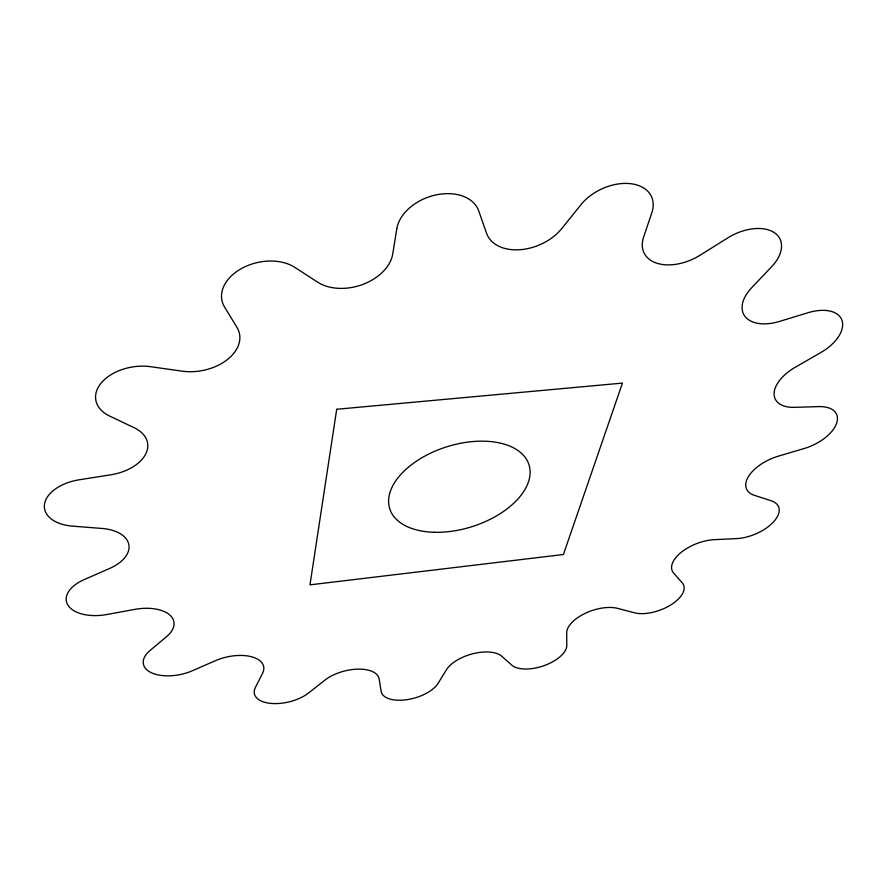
<?xml version="1.0" encoding="UTF-8"?>
<svg xmlns="http://www.w3.org/2000/svg" width="887" height="887" viewBox="0 0 887 887"><rect width="100%" height="100%" fill="white"/><g stroke="black" fill="none" stroke-linecap="round" stroke-linejoin="round"><path stroke-width="1.33" d="M336.705 409.273L309.984 584.855L563.411 554.508L622.441 383.095L336.705 409.273M396.799 228.768L392.753 253.904A44.239 30.723 -16.2 0 1 362.971 284.361A44.239 30.723 -16.2 0 1 317.723 282.21L294.783 267.364A42.798 29.382 -13 0 0 241.197 268.706A42.798 29.382 -13 0 0 224.511 306.957L236.951 327.37A43.518 28.983 -10.7 0 1 227.626 359.379A43.518 28.983 -10.7 0 1 182.157 371.165L150.679 366.708A41.534 26.71 -9 0 0 101.207 382.984A41.534 26.71 -9 0 0 109.722 416.092L134.225 427.756A41.656 25.701 -8.5 0 1 145.756 453.9A41.656 25.701 -8.5 0 1 110.797 474.8L79.131 479.8A39.194 23.228 -8.3 0 0 44.494 504.271A39.194 23.228 -8.3 0 0 72.546 526.135L102.027 528.452A38.939 22.208 -8.8 0 1 128.837 544.596A38.939 22.208 -8.8 0 1 109.755 568.401L84.154 579.61A36.334 19.991 -9.3 0 0 68.066 605.333A36.334 19.991 -9.3 0 0 106.64 614.547L134.891 609.369A36.034 19.259 -10.3 0 1 169.583 614.824A36.034 19.259 -10.3 0 1 166.678 636.533L150.058 650.481A33.639 17.474 -11.2 0 0 151.211 672.656A33.639 17.474 -11.2 0 0 192.357 670.76L215.486 660.66A33.562 17.097 -12.3 0 1 251.708 656.801A33.562 17.097 -12.3 0 1 262.519 673.41L255.445 687.347A31.555 15.766 -13.4 0 0 270.491 703.358A31.555 15.766 -13.4 0 0 308.687 692.902L324.753 680.24A31.865 15.755 -14.5 0 1 357.938 669.131A31.865 15.755 -14.5 0 1 379.181 679.098L381.077 691.139A30.324 14.835 -15.7 0 0 406.479 699.743A30.324 14.835 -15.7 0 0 438.156 683.223L446.316 669.929A31.089 15.168 -16.8 0 1 473.281 653.641A31.089 15.168 -16.8 0 1 501.754 656.247L511.655 665.039A30.036 14.613 -18 0 0 544.197 665.605A30.036 14.613 -18 0 0 566.804 645.248L566.693 632.919A31.278 15.312 -19.1 0 1 584.932 613.471A31.278 15.312 -19.1 0 1 617.563 608.371L634.36 612.773A30.69 15.101 -20.3 0 0 670.927 604.834A30.69 15.101 -20.3 0 0 682.225 582.848L673.643 573.057A32.42 16.177 -21.4 0 1 680.883 552.59A32.42 16.177 -21.4 0 1 714.312 539.662L736.631 538.586A32.265 16.332 -22.5 0 0 773.564 521.866A32.265 16.332 -22.5 0 0 771.269 500.822L754.371 495.312A34.449 17.829 -23.5 0 1 748.484 476.496A34.449 17.829 -23.5 0 1 778.509 456.106L804.21 448.512A34.626 18.339 -24.6 0 0 836.596 423.31A34.626 18.339 -24.6 0 0 818.712 406.612L794.541 407.344A37.132 20.29 -25.4 0 1 774.107 393.617A37.132 20.29 -25.4 0 1 795.351 367.196L820.863 352.516A37.465 21.155 -26.3 0 0 842.062 320.617A37.465 21.155 -26.3 0 0 808.168 312.69L779.551 321.404A40.048 23.505 -26.6 0 1 745.335 316.836A40.048 23.505 -26.6 0 1 751.666 287.743L771.657 266.71A40.203 24.559 -26.8 0 0 774.151 232.538A40.203 24.559 -26.8 0 0 727.728 237.927L700.131 255.19A42.509 27.042 -26.1 0 1 656.99 263.251A42.509 27.042 -26.1 0 1 643.618 237.128L651.834 212.758A42.166 27.896 -25 0 0 630.524 183.676A42.166 27.896 -25 0 0 580.941 204.709L561.87 228.458A43.94 29.903 -22.7 0 1 519.549 249.746A43.94 29.903 -22.7 0 1 486.586 233.314L478.714 210.918A42.997 29.892 -19.7 0 0 435.739 194.963A42.997 29.892 -19.7 0 0 396.799 228.768M434.297 532.278A73.011 41.877 -17.5 0 0 529.184 465.431A73.011 41.877 -17.5 0 0 414.573 462.46A73.011 41.877 -17.5 0 0 434.297 532.278"/></g></svg>
